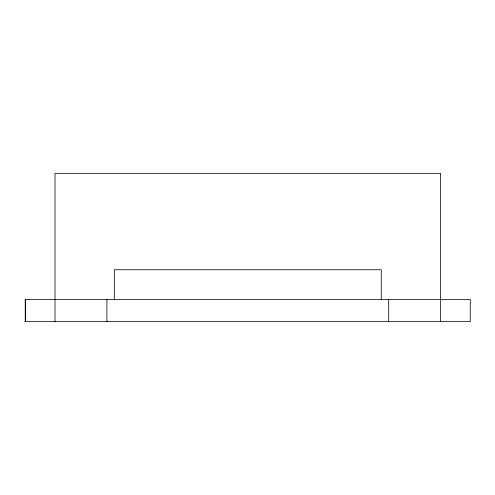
<?xml version="1.0" encoding="UTF-8"?>
<svg xmlns="http://www.w3.org/2000/svg" width="495" height="495" viewBox="0 0 495 495"><rect width="100%" height="100%" fill="white"/><g stroke="black" fill="none" stroke-linecap="round" stroke-linejoin="round"><path stroke-width="0.74" d="M24.75 321.651L470.25 321.651L470.25 299.407L25.233 299.407L25.276 321.651M440.587 321.651L440.587 173.349L55.007 173.349L55.007 321.651M388.686 299.407L388.686 321.651M381.268 299.407L381.268 269.744L114.326 269.744L114.326 299.407M106.914 299.407L106.914 321.651M25.35 299.407L25.35 321.651"/></g></svg>
